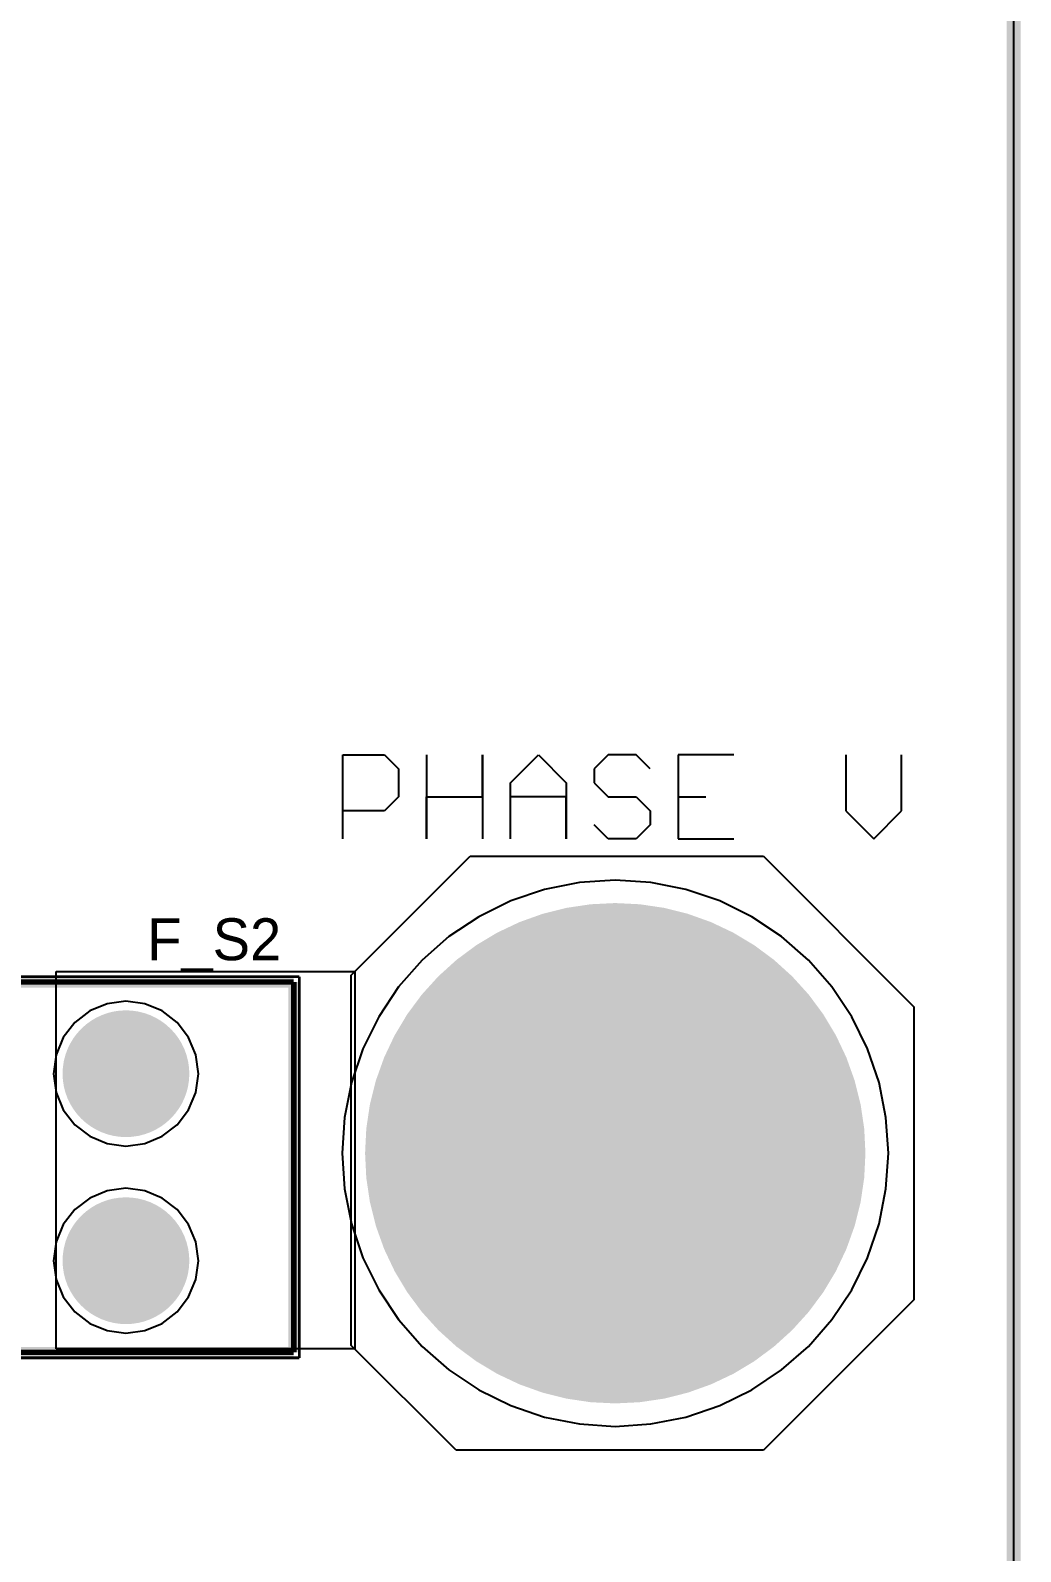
# Model space of a CAD drawing. Header units: millimetres. Extents: x 0.99 to 5.75, y 0.99 to 4.93.
# Drawn here: x 5.047 to 5.755, y 2.495 to 3.583 of the extents above; entities that cross this region are included whole.
import ezdxf

# ---------------------------------------------------------------- set-up
doc = ezdxf.new("R2010")
doc.units = ezdxf.units.MM
doc.header["$MEASUREMENT"] = 0
for name, color, linetype in [('BottomLayer', 5, 'Continuous'), ('BottomSolder', 6, 'Continuous'), ('Mechanical13', 56, 'Continuous'), ('Mechanical15', 56, 'Continuous'), ('MultiLayer', 9, 'Continuous'), ('PadHoleLayer', 156, 'Continuous'), ('TopLayer', 1, 'Continuous'), ('TopOverlay', 2, 'Continuous'), ('TopSolder', 216, 'Continuous'), ('ViaHoleLayer', 16, 'Continuous')]:
    doc.layers.add(name, color=color, linetype=linetype)

# ---------------------------------------------------------------- blocks, each defined once
blk = doc.blocks.new('KSTN_3568_V_23')
at = {"layer": 'BottomLayer', "const_width": 0.0413}
for points in [[(0.1742, 0.0669, 1), (0.2156, 0.0669, 1)], [(-0.2156, -0.0669, 1), (-0.1742, -0.0669, 1)], [(0.1742, -0.0669, 1), (0.2156, -0.0669, 1)]]:
    blk.add_lwpolyline(points, format="xyb", close=True, dxfattribs=at)
at = {"layer": 'BottomLayer'}
blk.add_solid([(-0.2362, 0.0256), (-0.1535, 0.0256), (-0.2362, 0.1083), (-0.1535, 0.1083)], dxfattribs=at)
at = {"layer": 'BottomSolder', "const_width": 0.0453}
for points in [[(0.1722, 0.0669, 1), (0.2176, 0.0669, 1)], [(-0.2176, -0.0669, 1), (-0.1722, -0.0669, 1)], [(0.1722, -0.0669, 1), (0.2176, -0.0669, 1)]]:
    blk.add_lwpolyline(points, format="xyb", close=True, dxfattribs=at)
at = {"layer": 'BottomSolder'}
blk.add_solid([(-0.2402, 0.0216), (-0.1495, 0.0216), (-0.2402, 0.1123), (-0.1495, 0.1123)], dxfattribs=at)
at = {"layer": 'Mechanical13', "const_width": 0.00394}
for points in [[(-0.315, 0.1325), (0.315, 0.1325)], [(-0.315, -0.1325), (-0.315, 0.1325)], [(0.315, -0.1325), (0.315, 0.1325)], [(-0.315, -0.1325), (0.315, -0.1325)]]:
    blk.add_lwpolyline(points, dxfattribs=at)
at = {"layer": 'Mechanical15'}
for points, const_width in [([(-0.3189, 0.1364), (0.3189, 0.1364)], 0.00197), ([(-0.3189, -0.1364), (-0.3189, 0.1364)], 0.00197), ([(0.3189, -0.1364), (0.3189, 0.1364)], 0.00197), ([(0, -0.0197), (0, 0.0197)], 0.00394), ([(-0.0197, 0), (0.0197, 0)], 0.00394), ([(-0.3189, -0.1364), (0.3189, -0.1364)], 0.00197)]:
    blk.add_lwpolyline(points, dxfattribs=dict(at, const_width=const_width))
at = {"layer": 'MultiLayer', "const_width": 0.0413}
for points in [[(0.1742, 0.0669, 1), (0.2156, 0.0669, 1)], [(-0.2156, -0.0669, 1), (-0.1742, -0.0669, 1)], [(0.1742, -0.0669, 1), (0.2156, -0.0669, 1)]]:
    blk.add_lwpolyline(points, format="xyb", close=True, dxfattribs=at)
at = {"layer": 'MultiLayer'}
blk.add_solid([(-0.2362, 0.0256), (-0.1535, 0.0256), (-0.2362, 0.1083), (-0.1535, 0.1083)], dxfattribs=at)
at = {"layer": 'PadHoleLayer', "const_width": 0.0315}
for points in [[(-0.2106, 0.0669, 1), (-0.1791, 0.0669, 1)], [(0.1791, 0.0669, 1), (0.2106, 0.0669, 1)], [(-0.2106, -0.0669, 1), (-0.1791, -0.0669, 1)], [(0.1791, -0.0669, 1), (0.2106, -0.0669, 1)]]:
    blk.add_lwpolyline(points, format="xyb", close=True, dxfattribs=at)
at = {"layer": 'TopLayer', "const_width": 0.0413}
for points in [[(0.1742, 0.0669, 1), (0.2156, 0.0669, 1)], [(-0.2156, -0.0669, 1), (-0.1742, -0.0669, 1)], [(0.1742, -0.0669, 1), (0.2156, -0.0669, 1)]]:
    blk.add_lwpolyline(points, format="xyb", close=True, dxfattribs=at)
at = {"layer": 'TopLayer'}
blk.add_solid([(-0.2362, 0.0256), (-0.1535, 0.0256), (-0.2362, 0.1083), (-0.1535, 0.1083)], dxfattribs=at)
at = {"layer": 'TopOverlay'}
for points, const_width in [([(-0.19, 0.1561, 1), (-0.1998, 0.1561, 1)], 0.00984), ([(-0.2023, 0.1561, 1), (-0.1973, 0.1561, 1)], 0.00492), ([(-0.1924, 0.1561, 1), (-0.1875, 0.1561, 1)], 0.00492)]:
    blk.add_lwpolyline(points, format="xyb", close=True, dxfattribs=dict(at, const_width=const_width))
at = {"layer": 'TopOverlay', "const_width": 0.00787}
for points in [[(-0.315, -0.1325), (-0.315, 0.1325)], [(-0.315, 0.1325), (0.315, 0.1325)], [(0.315, -0.1325), (0.315, 0.1325)], [(-0.315, -0.1325), (0.315, -0.1325)]]:
    blk.add_lwpolyline(points, dxfattribs=at)
at = {"layer": 'TopSolder', "const_width": 0.0453}
for points in [[(0.1722, 0.0669, 1), (0.2176, 0.0669, 1)], [(-0.2176, -0.0669, 1), (-0.1722, -0.0669, 1)], [(0.1722, -0.0669, 1), (0.2176, -0.0669, 1)]]:
    blk.add_lwpolyline(points, format="xyb", close=True, dxfattribs=at)
at = {"layer": 'TopSolder'}
blk.add_solid([(-0.2402, 0.0216), (-0.1495, 0.0216), (-0.2402, 0.1123), (-0.1495, 0.1123)], dxfattribs=at)

msp = doc.modelspace()

# ---------------------------------------------------------------- linework, layer by layer
at = {"layer": 'BottomLayer'}
for p, q in [((5.75, 4.925), (5.75, 1)), ((5.4395, 2.9737), (5.4144, 2.9688)), ((5.465, 2.9754), (5.4395, 2.9737)), ((5.4905, 2.9737), (5.465, 2.9754)), ((5.5156, 2.9688), (5.4905, 2.9737)), ((5.3902, 2.9605), (5.3673, 2.9492)), ((5.4144, 2.9688), (5.3902, 2.9605)), ((5.5398, 2.9605), (5.5156, 2.9688)), ((5.5627, 2.9492), (5.5398, 2.9605)), ((5.3673, 2.9492), (5.346, 2.935)), ((5.584, 2.935), (5.5627, 2.9492)), ((5.346, 2.935), (5.3268, 2.9182)), ((5.6032, 2.9182), (5.584, 2.935)), ((5.3268, 2.9182), (5.31, 2.899)), ((5.62, 2.899), (5.6032, 2.9182)), ((5.31, 2.899), (5.2958, 2.8777)), ((5.6342, 2.8777), (5.62, 2.899)), ((5.1015, 2.8869), (5.089, 2.8818)), ((5.1149, 2.8887), (5.1015, 2.8869)), ((5.1283, 2.8869), (5.1149, 2.8887)), ((5.1408, 2.8818), (5.1283, 2.8869)), ((5.0783, 2.8735), (5.07, 2.8628)), ((5.089, 2.8818), (5.0783, 2.8735)), ((5.1515, 2.8735), (5.1408, 2.8818)), ((5.1597, 2.8628), (5.1515, 2.8735)), ((5.2958, 2.8777), (5.2845, 2.8548)), ((5.6455, 2.8548), (5.6342, 2.8777)), ((5.07, 2.8628), (5.0649, 2.8503)), ((5.1649, 2.8503), (5.1597, 2.8628)), ((5.2845, 2.8548), (5.2762, 2.8306)), ((5.6538, 2.8306), (5.6455, 2.8548)), ((5.0649, 2.8503), (5.0631, 2.8369)), ((5.1667, 2.8369), (5.1649, 2.8503)), ((5.0631, 2.8369), (5.0649, 2.8235)), ((5.1649, 2.8235), (5.1667, 2.8369)), ((5.2762, 2.8306), (5.2713, 2.8055)), ((5.6587, 2.8055), (5.6538, 2.8306)), ((5.0649, 2.8235), (5.07, 2.811)), ((5.1597, 2.811), (5.1649, 2.8235)), ((5.07, 2.811), (5.0783, 2.8003)), ((5.1515, 2.8003), (5.1597, 2.811)), ((5.0783, 2.8003), (5.089, 2.7921)), ((5.1408, 2.7921), (5.1515, 2.8003)), ((5.2713, 2.8055), (5.2696, 2.78)), ((5.6604, 2.78), (5.6587, 2.8055)), ((5.089, 2.7921), (5.1015, 2.7869)), ((5.1015, 2.7869), (5.1149, 2.7851)), ((5.1149, 2.7851), (5.1283, 2.7869)), ((5.1283, 2.7869), (5.1408, 2.7921)), ((5.2696, 2.78), (5.2713, 2.7545)), ((5.6587, 2.7545), (5.6604, 2.78)), ((5.1149, 2.7549), (5.1015, 2.7531)), ((5.1283, 2.7531), (5.1149, 2.7549)), ((5.2713, 2.7545), (5.2762, 2.7294)), ((5.6538, 2.7294), (5.6587, 2.7545)), ((5.089, 2.7479), (5.0783, 2.7397)), ((5.1015, 2.7531), (5.089, 2.7479)), ((5.1408, 2.7479), (5.1283, 2.7531)), ((5.1515, 2.7397), (5.1408, 2.7479)), ((5.0783, 2.7397), (5.07, 2.729)), ((5.1597, 2.729), (5.1515, 2.7397)), ((5.07, 2.729), (5.0649, 2.7165)), ((5.1649, 2.7165), (5.1597, 2.729)), ((5.2762, 2.7294), (5.2845, 2.7052)), ((5.6455, 2.7052), (5.6538, 2.7294)), ((5.0649, 2.7165), (5.0631, 2.7031)), ((5.1667, 2.7031), (5.1649, 2.7165)), ((5.0631, 2.7031), (5.0649, 2.6897)), ((5.1649, 2.6897), (5.1667, 2.7031)), ((5.2845, 2.7052), (5.2958, 2.6823)), ((5.6342, 2.6823), (5.6455, 2.7052)), ((5.0649, 2.6897), (5.07, 2.6772)), ((5.1597, 2.6772), (5.1649, 2.6897)), ((5.2958, 2.6823), (5.31, 2.661)), ((5.62, 2.661), (5.6342, 2.6823)), ((5.07, 2.6772), (5.0783, 2.6665)), ((5.1515, 2.6665), (5.1597, 2.6772)), ((5.0783, 2.6665), (5.089, 2.6582)), ((5.089, 2.6582), (5.1015, 2.6531)), ((5.1283, 2.6531), (5.1408, 2.6582)), ((5.1408, 2.6582), (5.1515, 2.6665)), ((5.31, 2.661), (5.3268, 2.6418)), ((5.6032, 2.6418), (5.62, 2.661)), ((5.1015, 2.6531), (5.1149, 2.6513)), ((5.1149, 2.6513), (5.1283, 2.6531)), ((5.3268, 2.6418), (5.346, 2.625)), ((5.584, 2.625), (5.6032, 2.6418)), ((5.346, 2.625), (5.3673, 2.6108)), ((5.5627, 2.6108), (5.584, 2.625)), ((5.3673, 2.6108), (5.3902, 2.5995)), ((5.5398, 2.5995), (5.5627, 2.6108)), ((5.3902, 2.5995), (5.4144, 2.5912)), ((5.4144, 2.5912), (5.4395, 2.5863)), ((5.4905, 2.5863), (5.5156, 2.5912)), ((5.5156, 2.5912), (5.5398, 2.5995)), ((5.4395, 2.5863), (5.465, 2.5846)), ((5.465, 2.5846), (5.4905, 2.5863))]:
    msp.add_line(p, q, dxfattribs=at)
at = {"layer": 'BottomLayer', "const_width": 0.175}
msp.add_lwpolyline([(5.3775, 2.78, 1), (5.5525, 2.78, 1)], format="xyb", close=True, dxfattribs=at)
at = {"layer": 'BottomSolder', "const_width": 0.179}
msp.add_lwpolyline([(5.3755, 2.78, 1), (5.5545, 2.78, 1)], format="xyb", close=True, dxfattribs=at)
at = {"layer": 'Mechanical13', "const_width": 0.01}
msp.add_lwpolyline([(5.75, 1), (5.75, 4.925)], dxfattribs=at)
at = {"layer": 'MultiLayer', "const_width": 0.175}
msp.add_lwpolyline([(5.3775, 2.78, 1), (5.5525, 2.78, 1)], format="xyb", close=True, dxfattribs=at)
at = {"layer": 'TopLayer'}
for p, q in [((5.2761, 2.9075), (5.3611, 2.9925)), ((5.3611, 2.9925), (5.5711, 2.9925)), ((5.5711, 2.9925), (5.6787, 2.8848)), ((5.065, 2.64), (5.065, 2.91)), ((5.065, 2.91), (5.2786, 2.91)), ((5.2761, 2.6425), (5.2761, 2.9075)), ((5.2786, 2.91), (5.2786, 2.64)), ((5.6787, 2.8848), (5.6787, 2.6752)), ((5.6787, 2.6752), (5.5711, 2.5675)), ((5.2786, 2.64), (5.065, 2.64)), ((5.3511, 2.5675), (5.2761, 2.6425)), ((5.5711, 2.5675), (5.3511, 2.5675))]:
    msp.add_line(p, q, dxfattribs=at)
at = {"layer": 'TopLayer', "const_width": 0.175}
msp.add_lwpolyline([(5.3775, 2.78, 1), (5.5525, 2.78, 1)], format="xyb", close=True, dxfattribs=at)
at = {"layer": 'TopOverlay'}
for p, q in [((5.27, 3.005), (5.27, 3.065)), ((5.27, 3.065), (5.3, 3.065)), ((5.3, 3.065), (5.31, 3.055)), ((5.33, 3.065), (5.33, 3.005)), ((5.37, 3.035), (5.37, 3.065)), ((5.37, 3.065), (5.37, 3.005)), ((5.39, 3.045), (5.41, 3.065)), ((5.41, 3.065), (5.4299, 3.045)), ((5.4599, 3.065), (5.4499, 3.055)), ((5.4799, 3.065), (5.4599, 3.065)), ((5.4899, 3.055), (5.4799, 3.065)), ((5.5499, 3.065), (5.5099, 3.065)), ((5.5099, 3.065), (5.5099, 3.005)), ((5.6299, 3.065), (5.6299, 3.025)), ((5.6699, 3.025), (5.6699, 3.065)), ((5.31, 3.055), (5.31, 3.035)), ((5.4499, 3.055), (5.4499, 3.045)), ((5.39, 3.005), (5.39, 3.045)), ((5.4299, 3.045), (5.4299, 3.005)), ((5.4499, 3.045), (5.4599, 3.035)), ((5.31, 3.035), (5.3, 3.025)), ((5.33, 3.005), (5.33, 3.035)), ((5.33, 3.035), (5.37, 3.035)), ((5.4299, 3.035), (5.39, 3.035)), ((5.4299, 3.005), (5.4299, 3.035)), ((5.4599, 3.035), (5.4799, 3.035)), ((5.4799, 3.035), (5.4899, 3.025)), ((5.5099, 3.035), (5.5299, 3.035)), ((5.3, 3.025), (5.27, 3.025)), ((5.4599, 3.005), (5.4499, 3.015)), ((5.4899, 3.015), (5.4799, 3.005)), ((5.4899, 3.025), (5.4899, 3.015)), ((5.6299, 3.025), (5.6499, 3.005)), ((5.6499, 3.005), (5.6699, 3.025)), ((5.4799, 3.005), (5.4599, 3.005)), ((5.5099, 3.005), (5.5499, 3.005))]:
    msp.add_line(p, q, dxfattribs=at)
at = {"layer": 'TopSolder', "const_width": 0.179}
msp.add_lwpolyline([(5.3755, 2.78, 1), (5.5545, 2.78, 1)], format="xyb", close=True, dxfattribs=at)
at = {"layer": 'ViaHoleLayer', "const_width": 0.09}
msp.add_lwpolyline([(5.42, 2.78, 1), (5.51, 2.78, 1)], format="xyb", close=True, dxfattribs=at)

# ---------------------------------------------------------------- block references
at = {"rotation": 360}
msp.add_blockref('KSTN_3568_V_23', (4.92, 2.77), dxfattribs=at)

# ---------------------------------------------------------------- texts
at = {"layer": 'TopOverlay'}
msp.add_text('F_S2', height=0.03, dxfattribs=at).set_placement((5.1301, 2.9181))

doc.saveas('drawing.dxf')
